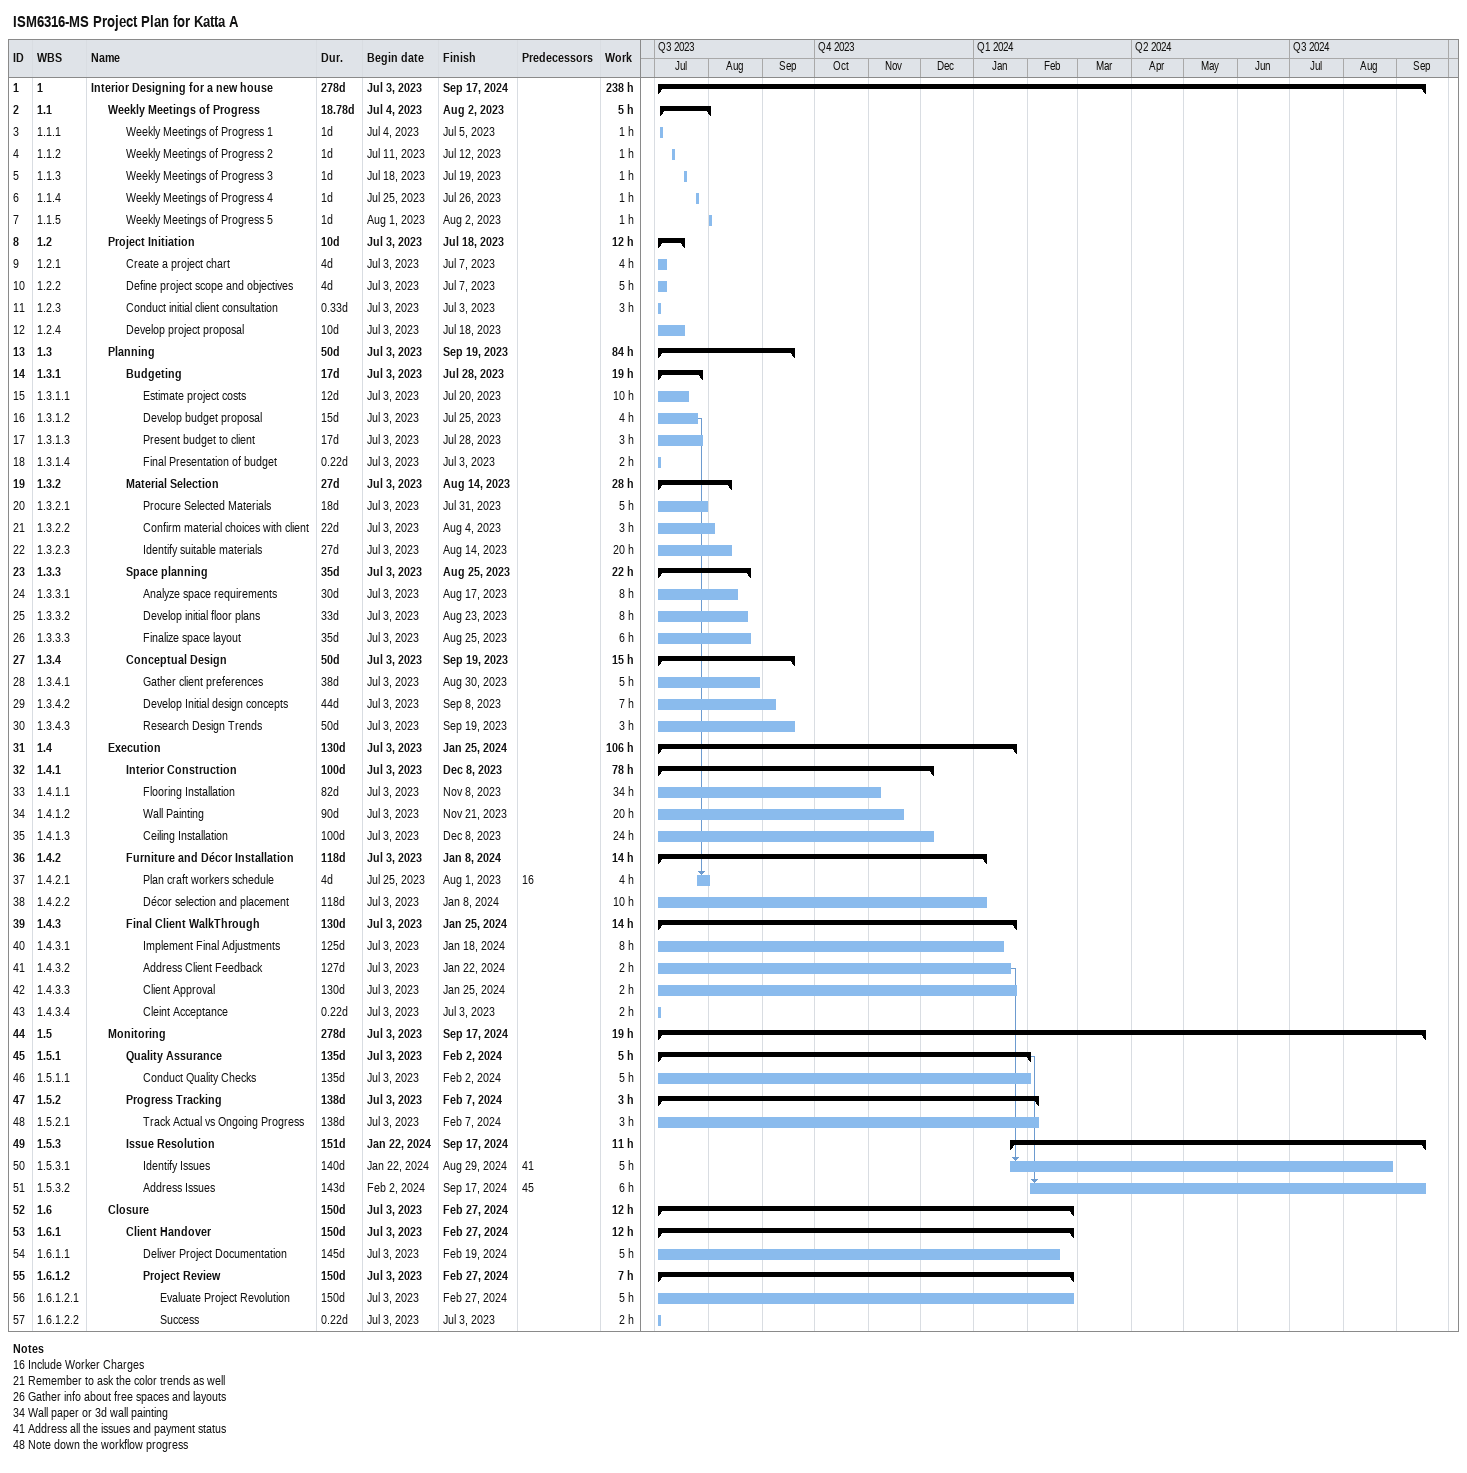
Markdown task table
ISM6316-MS Project Plan for Katta A

| ID | WBS | Task | Duration | Start | Finish | Predecessors | Work (h) |
|---|---|---|---|---|---|---|---|
| 1 | 1 | **Interior Designing for a new house** | 278d | 2023-07-03 | 2024-09-17 |  | 238 |
| 2 | 1.1 | **Weekly Meetings of Progress** | 18.78d | 2023-07-04 | 2023-08-02 |  | 5 |
| 3 | 1.1.1 | Weekly Meetings of Progress 1 | 1d | 2023-07-04 | 2023-07-05 |  | 1 |
| 4 | 1.1.2 | Weekly Meetings of Progress 2 | 1d | 2023-07-11 | 2023-07-12 |  | 1 |
| 5 | 1.1.3 | Weekly Meetings of Progress 3 | 1d | 2023-07-18 | 2023-07-19 |  | 1 |
| 6 | 1.1.4 | Weekly Meetings of Progress 4 | 1d | 2023-07-25 | 2023-07-26 |  | 1 |
| 7 | 1.1.5 | Weekly Meetings of Progress 5 | 1d | 2023-08-01 | 2023-08-02 |  | 1 |
| 8 | 1.2 | **Project Initiation** | 10d | 2023-07-03 | 2023-07-18 |  | 12 |
| 9 | 1.2.1 | Create a project chart | 4d | 2023-07-03 | 2023-07-07 |  | 4 |
| 10 | 1.2.2 | Define project scope and objectives | 4d | 2023-07-03 | 2023-07-07 |  | 5 |
| 11 | 1.2.3 | Conduct initial client consultation | 0.33d | 2023-07-03 | 2023-07-03 |  | 3 |
| 12 | 1.2.4 | Develop project proposal | 10d | 2023-07-03 | 2023-07-18 |  |  |
| 13 | 1.3 | **Planning** | 50d | 2023-07-03 | 2023-09-19 |  | 84 |
| 14 | 1.3.1 | **Budgeting** | 17d | 2023-07-03 | 2023-07-28 |  | 19 |
| 15 | 1.3.1.1 | Estimate project costs | 12d | 2023-07-03 | 2023-07-20 |  | 10 |
| 16 | 1.3.1.2 | Develop budget proposal | 15d | 2023-07-03 | 2023-07-25 |  | 4 |
| 17 | 1.3.1.3 | Present budget to client | 17d | 2023-07-03 | 2023-07-28 |  | 3 |
| 18 | 1.3.1.4 | Final Presentation of budget | 0.22d | 2023-07-03 | 2023-07-03 |  | 2 |
| 19 | 1.3.2 | **Material Selection** | 27d | 2023-07-03 | 2023-08-14 |  | 28 |
| 20 | 1.3.2.1 | Procure Selected Materials | 18d | 2023-07-03 | 2023-07-31 |  | 5 |
| 21 | 1.3.2.2 | Confirm material choices with client | 22d | 2023-07-03 | 2023-08-04 |  | 3 |
| 22 | 1.3.2.3 | Identify suitable materials | 27d | 2023-07-03 | 2023-08-14 |  | 20 |
| 23 | 1.3.3 | **Space planning** | 35d | 2023-07-03 | 2023-08-25 |  | 22 |
| 24 | 1.3.3.1 | Analyze space requirements | 30d | 2023-07-03 | 2023-08-17 |  | 8 |
| 25 | 1.3.3.2 | Develop initial floor plans | 33d | 2023-07-03 | 2023-08-23 |  | 8 |
| 26 | 1.3.3.3 | Finalize space layout | 35d | 2023-07-03 | 2023-08-25 |  | 6 |
| 27 | 1.3.4 | **Conceptual Design** | 50d | 2023-07-03 | 2023-09-19 |  | 15 |
| 28 | 1.3.4.1 | Gather client preferences | 38d | 2023-07-03 | 2023-08-30 |  | 5 |
| 29 | 1.3.4.2 | Develop Initial design concepts | 44d | 2023-07-03 | 2023-09-08 |  | 7 |
| 30 | 1.3.4.3 | Research Design Trends | 50d | 2023-07-03 | 2023-09-19 |  | 3 |
| 31 | 1.4 | **Execution** | 130d | 2023-07-03 | 2024-01-25 |  | 106 |
| 32 | 1.4.1 | **Interior Construction** | 100d | 2023-07-03 | 2023-12-08 |  | 78 |
| 33 | 1.4.1.1 | Flooring Installation | 82d | 2023-07-03 | 2023-11-08 |  | 34 |
| 34 | 1.4.1.2 | Wall Painting | 90d | 2023-07-03 | 2023-11-21 |  | 20 |
| 35 | 1.4.1.3 | Ceiling Installation | 100d | 2023-07-03 | 2023-12-08 |  | 24 |
| 36 | 1.4.2 | **Furniture and Décor Installation** | 118d | 2023-07-03 | 2024-01-08 |  | 14 |
| 37 | 1.4.2.1 | Plan craft workers schedule | 4d | 2023-07-25 | 2023-08-01 | 16 | 4 |
| 38 | 1.4.2.2 | Décor selection and placement | 118d | 2023-07-03 | 2024-01-08 |  | 10 |
| 39 | 1.4.3 | **Final Client WalkThrough** | 130d | 2023-07-03 | 2024-01-25 |  | 14 |
| 40 | 1.4.3.1 | Implement Final Adjustments | 125d | 2023-07-03 | 2024-01-18 |  | 8 |
| 41 | 1.4.3.2 | Address Client Feedback | 127d | 2023-07-03 | 2024-01-22 |  | 2 |
| 42 | 1.4.3.3 | Client Approval | 130d | 2023-07-03 | 2024-01-25 |  | 2 |
| 43 | 1.4.3.4 | Cleint Acceptance | 0.22d | 2023-07-03 | 2023-07-03 |  | 2 |
| 44 | 1.5 | **Monitoring** | 278d | 2023-07-03 | 2024-09-17 |  | 19 |
| 45 | 1.5.1 | **Quality Assurance** | 135d | 2023-07-03 | 2024-02-02 |  | 5 |
| 46 | 1.5.1.1 | Conduct Quality Checks | 135d | 2023-07-03 | 2024-02-02 |  | 5 |
| 47 | 1.5.2 | **Progress Tracking** | 138d | 2023-07-03 | 2024-02-07 |  | 3 |
| 48 | 1.5.2.1 | Track Actual vs Ongoing Progress | 138d | 2023-07-03 | 2024-02-07 |  | 3 |
| 49 | 1.5.3 | **Issue Resolution** | 151d | 2024-01-22 | 2024-09-17 |  | 11 |
| 50 | 1.5.3.1 | Identify Issues | 140d | 2024-01-22 | 2024-08-29 | 41 | 5 |
| 51 | 1.5.3.2 | Address Issues | 143d | 2024-02-02 | 2024-09-17 | 45 | 6 |
| 52 | 1.6 | **Closure** | 150d | 2023-07-03 | 2024-02-27 |  | 12 |
| 53 | 1.6.1 | **Client Handover** | 150d | 2023-07-03 | 2024-02-27 |  | 12 |
| 54 | 1.6.1.1 | Deliver Project Documentation | 145d | 2023-07-03 | 2024-02-19 |  | 5 |
| 55 | 1.6.1.2 | **Project Review** | 150d | 2023-07-03 | 2024-02-27 |  | 7 |
| 56 | 1.6.1.2.1 | Evaluate Project Revolution | 150d | 2023-07-03 | 2024-02-27 |  | 5 |
| 57 | 1.6.1.2.2 | Success | 0.22d | 2023-07-03 | 2023-07-03 |  | 2 |

Notes
- 16: Include Worker Charges
- 21: Remember to ask the color trends as well
- 26: Gather info about free spaces and layouts
- 34: Wall paper or 3d wall painting
- 41: Address all the issues and payment status
- 48: Note down the workflow progress
